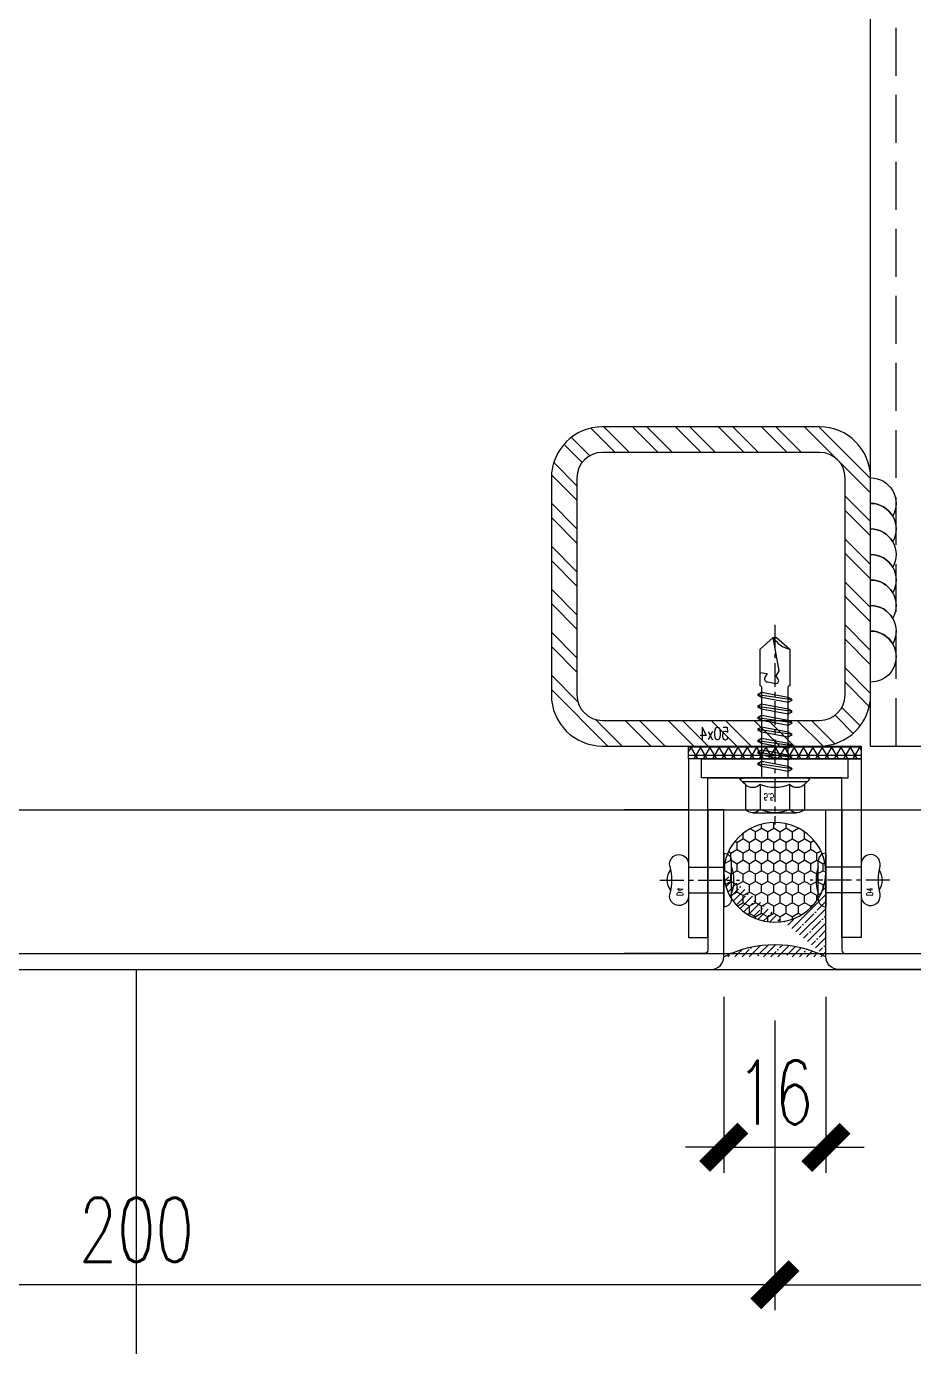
# Model space of a CAD drawing. Extents: x -202236 to 1002404, y -663931 to 1550022.
# Drawn here: x -1298 to -1159.1, y -356922.4 to -356715.6 of the extents above; entities that cross this region are included whole.
import ezdxf
from ezdxf.enums import TextEntityAlignment as Align
from ezdxf.xclip import XClip

# ---------------------------------------------------------------- set-up
doc = ezdxf.new("R2010")
doc.units = 0
for name, pattern in [('CENTER', [2, 1.25, -0.25, 0.25, -0.25]), ('ZN-CENTER', [2, 1.25, -0.25, 0.25, -0.25]), ('ZN-DASH', [0.35, 0.25, -0.1])]:
    doc.linetypes.add(name, pattern=pattern)
for name, color, linetype in [('!ZN1-填充-8', 8, 'Continuous'), ('!ZN3-铝板幕墙-3', 3, 'Continuous'), ('!ZN4-辅助材料-1', 1, 'Continuous'), ('!ZN4-配件-11', 11, 'Continuous'), ('!ZN5-钢材投影-40', 40, 'Continuous'), ('!ZN5-钢材断面-2', 2, 'Continuous'), ('!ZN5-铝材投影-112', 112, 'Continuous'), ('!ZN6-虚线-8', 8, 'ZN-DASH'), ('25mm厚湿贴石材', 35, 'Continuous'), ('A-AXIS-D', 1, 'Continuous'), ('A-HATCH-1', 252, 'Continuous'), ('A-SFCE', 30, 'Continuous'), ('DIM', 173, 'Continuous'), ('Fill', 8, 'Continuous'), ('焊缝', 8, 'Continuous')]:
    doc.layers.add(name, color=color, linetype=linetype)
doc.layers.add('@ZN-型材编号（非打印层）', color=8, linetype='Continuous', plot=False)
doc.layers.add('A-WALL-HATCH', color=8, linetype='Continuous', lineweight=13)
doc.styles.add('DHTEXT-1', font='ROMANS.shx', dxfattribs={"width": 0.7, "bigfont": 'CHINESE.shx'})
doc.dimstyles.new('ZN4', dxfattribs={"dimscale": 4, "dimtxt": 2.5, "dimasz": 1.5, "dimexe": 1, "dimexo": 2, "dimgap": 0.9, "dimtad": 1, "dimdec": 0, "dimdsep": 46, "dimtxsty": 'DHTEXT-1', "dimblk": 'ARCHTICK', "dimcen": 2.5, "dimclrd": 173, "dimclre": 173, "dimclrt": 7, "dimazin": 2, "dimtfac": 1, "dimtix": 1, "dimtmove": 2, "dimatfit": 3, "dimfxl": 0, "dimarcsym": 0})

# ---------------------------------------------------------------- blocks, each defined once
blk = doc.blocks.new('铝板16mm胶缝')
at = {"layer": '!ZN1-填充-8'}
h = blk.add_hatch(dxfattribs=at)
h.set_pattern_fill('HONEY', color=256, scale=0.7, angle=-270, style=0)
h.set_pattern_definition([(90, (10097.31989989708, 185.0232752102251), (-0.9623705000000002, 1.666875), [1.11125, -2.2225]), (210, (10097.31989989708, 185.0232752102251), (-0.9623708449331864, -1.666874800852732), [1.11125, -2.222499999999999]), (150, (10097.31989989708, 185.0232752102251), (-1.924741344933186, 1.991472677892826e-07), [-2.2225, 1.11125])])
edge = h.paths.add_edge_path()
edge.add_ellipse((-8.500000000207365, 14.57041595620103), major_axis=(-7.997393453053519, 3.358849100355043e-11), ratio=0.9747925043838522, start_angle=0, end_angle=360)
h = blk.add_hatch(dxfattribs=at)
h.set_pattern_fill('ANSI35', color=256, scale=0.5, angle=-270, style=0)
h.set_pattern_definition([(135, (0, 0), (-1.122532015133644, -1.122532015133644), []), (135, (0, 1.122532500000005), (-1.122532015133644, -1.122532015133644), [1.984375, -0.396875, 0, -0.396875])])
edge = h.paths.add_edge_path()
edge.add_line((-0.5052130940530333, 1.366215148264018), (-0.5026065471538459, 14.57041595616465))
edge.add_line((-16.50000000016007, 1.366215148336778), (-16.49739345326088, 14.57041595623741))
edge.add_ellipse((-8.500000000207365, 14.57041595620103), major_axis=(-7.997393453053519, 3.358849100355043e-11), ratio=0.9747925043838522, start_angle=0, end_angle=180)
edge.add_arc((-8.499999999414285, -14.44754302653018), 17.72215979008053, 63.16567149166988, 116.8343285139232)
at = {"layer": '!ZN4-辅助材料-1', "ltscale": 0.5}
blk.add_arc((-8.499999999414285, -14.44754302653018), 17.72215979008053, 63.16567149164778, 116.8343285139584, dxfattribs=at)
blk.add_ellipse((-8.500000000207365, 14.57041595620103), major_axis=(-7.997393453053519, 3.358849100355043e-11), ratio=0.9747925043838522, dxfattribs=at)
at = {"layer": 'Defpoints', "ltscale": 0.5}
for p in [(-16.50000000018917, -0.6337848516632221), (-8.500000000280124, -0.6337848516632221), (-0.4999999986393959, -0.6337848516632221)]:
    blk.add_point(p, dxfattribs=at)
blk = doc.blocks.new('*U253')
at = {"ltscale": 10}
for p, q in [((-1.015572715537019, 4.618802355381165), (-4.949999999997999, 4.618802355381165)), ((-0.5504878062047283, -5.115541284646254), (-0.5504878062065472, 5.115530008962667)), ((-0.1698801084603474, 5.480866579516958), (1.167940990853822e-05, 4.83959058622783)), ((0, -4.839613541317005), (0, 4.8396139450431)), ((-5.449999999999818, -3.464101413275086), (-5.449999999999818, 3.464101817001181)), ((-1.015583010001137, 2.309401278621424), (-4.949999999997999, 2.309401278624835)), ((0, 2.084999581674395), (14.28830168384373, 2.085001969002848)), ((1.419619596213958, 2.729999885991237), (2.200602679755074, -2.730000114008757)), ((3.219619596213958, 2.729999881768008), (4.000602679755074, -2.730000118231986)), ((5.019619596213958, 2.729999877544779), (5.800602679755074, -2.730000122455214)), ((6.819619596213958, 2.729999873321551), (7.600602679755074, -2.730000126678443)), ((8.619619596213958, 2.729999869098322), (9.400602679755075, -2.730000130901672)), ((10.41961959621396, 2.729999864875094), (11.20060267975507, -2.7300001351249)), ((12.21961959621396, 2.729999860651865), (13.00060267975507, -2.730000139348129)), ((-1.015583010002956, -2.30940087489533), (-4.94999999999618, -2.30940087489874)), ((14.28834179297628, -2.085001744372565), (0, -2.084999717997933)), ((-1.015583010001137, -4.618801951655071), (-4.949999999999818, -4.618801951654161)), ((-0.1698801084603474, -5.480877855198726), (1.167940990853822e-05, -4.839601861909371))]:
    blk.add_line(p, q, dxfattribs=at)
at = {"color": 0, "linetype": 'ZN-CENTER', "ltscale": 3}
blk.add_line((23.99999999999994, 2.188255855140087e-07), (-7.276562432845615, -1.533137051807418e-07), dxfattribs=at)
at = {"ltscale": 10}
for points in [[(1.828211756127738, -2.085000114008789), (1.047228672586622, 2.084999885991241), (1.419619596213901, 2.729999885991095), (1.792010519841123, 2.084999885991241), (2.57299360338241, -2.085000114008761), (2.200602679755074, -2.730000114008771)], [(3.628211756127738, -2.085000118232018), (2.847228672586622, 2.084999881768012), (3.219619596213901, 2.729999881767866), (3.592010519841123, 2.084999881768012), (4.37299360338241, -2.085000118231989), (4.000602679755074, -2.730000118232)], [(5.428211756127738, -2.085000122455247), (4.647228672586622, 2.084999877544783), (5.019619596213901, 2.729999877544637), (5.392010519841123, 2.084999877544783), (6.17299360338241, -2.085000122455218), (5.800602679755074, -2.730000122455229)], [(7.228211756127738, -2.085000126678475), (6.447228672586622, 2.084999873321555), (6.819619596213901, 2.729999873321409), (7.192010519841123, 2.084999873321555), (7.97299360338241, -2.085000126678447), (7.600602679755074, -2.730000126678457)], [(9.028211756127739, -2.085000130901704), (8.247228672586623, 2.084999869098326), (8.619619596213902, 2.72999986909818), (8.992010519841124, 2.084999869098326), (9.77299360338241, -2.085000130901676), (9.400602679755075, -2.730000130901686)], [(10.82821175612774, -2.085000135124933), (10.04722867258662, 2.084999864875098), (10.4196195962139, 2.729999864874951), (10.79201051984112, 2.084999864875098), (11.57299360338241, -2.085000135124904), (11.20060267975507, -2.730000135124914)], [(12.62821175612774, -2.085000139348161), (11.84722867258662, 2.084999860651869), (12.2196195962139, 2.729999860651723), (12.59201051984112, 2.084999860651869), (13.37299360338241, -2.085000139348133), (13.00060267975507, -2.730000139348143)]]:
    blk.add_lwpolyline(points, close=True, dxfattribs=at)
for points in [[(14.28755614132959, -2.084999790480305, -0.414213562373095), (14.44551068678416, -2.242954335934877), (14.44551068678416, -2.321931608662732), (20.17706341883141, -2.321931608662732), (21.99999672497771, -0.2620664843346907), (21.99999672497771, 0.2620669033741529), (20.1770634188305, 2.321932027703048), (14.44551068678416, 2.321932027703616), (14.44551068678416, 2.242954754974284, -0.414213562373095), (14.28755614132959, 2.085000209519654)], [(16.51287844574838, -2.321931608662732), (16.35611659158181, -1.195959136936376), (15.82661205339483, -1.523970797760166, -0.5304615897786895), (15.03442566961419, -1.169417307181045), (14.81075563571315, 0.0990784896746442, -0.6513157956771675), (15.47433833661651, 0.5440859063701903), (16.0012324895205, 0.2109028390927443), (16.76803563861736, 0.6608451827776259), (21.99999672497771, -0.2620664843346907, -0.2012259957209903), (20.1770634188305, 2.321932027703048)]]:
    blk.add_lwpolyline(points, format="xyb", dxfattribs=at)
for centre, radius, start, end in [((-3.866666666665878, 3.464101817001181), 1.583333333333237, 133.1735511071865, 226.8264488928781), ((0.06775032333098352, 3.464101817001181), 1.583333333333237, 133.1735511071865, 226.8264488928781), ((7.477939400387186, -2.867559875829768), 11.3218976996017, 132.4921501626091, 138.6063620026382), ((0.1333333333341216, 2.018612281773358e-07), 5.583333333333248, 155.5673023206315, 204.4326976793683), ((4.067750323330984, 2.018612281773358e-07), 5.583333333333248, 155.5673023206315, 204.4326976793683), ((-3.866666666665878, -3.464101413275086), 1.583333333333237, 133.1735511071865, 226.8264488927399), ((0.06775032333098352, -3.464101413275086), 1.583333333333237, 133.1735511071865, 226.8264488927399), ((7.477939400387186, 2.867548600148227), 11.3218976996017, 221.3935592101043, 227.5078498373909)]:
    blk.add_arc(centre, radius, start, end, dxfattribs=at)
at = {"layer": 'Defpoints', "color": 0, "ltscale": 10, "style": 'DHTEXT-1', "width": 0.7}
blk.add_text('5.5', height=1, rotation=90, dxfattribs=at).set_placement((-2.461643067588102, -0.9299515093815011), align=Align.CENTER)
blk = doc.blocks.new('铝板连接件1(新规)')
at = {"layer": '!ZN1-填充-8'}
h = blk.add_hatch(dxfattribs=at)
h.set_pattern_fill('NET3', color=256, scale=0.4, angle=180, style=0)
h.set_pattern_definition([(179.9999999999999, (18968.5970618126, 39999.08912065818), (-9.724564495274452e-16, -1.27), []), (239.9999999999999, (18968.5970618126, 39999.08912065818), (1.099852262806237, -0.6350000000000011), []), (299.9999999999999, (18968.5970618126, 39999.08912065818), (1.099852262806238, 0.6349999999999989), [])])
h.paths.add_polyline_path([(-13.49999960709829, 1.999950581193843), (-13.49999960709829, -4.941880615660921e-05), (13.50000039290171, -4.941880615660921e-05), (13.50000039290171, 1.999950581193843)])
at = {"layer": '!ZN4-辅助材料-1', "ltscale": 5}
blk.add_lwpolyline([(-13.49999960709829, 1.999950581193843), (-13.49999960709829, -4.941880615660921e-05), (13.50000039290171, -4.941880615660921e-05), (13.50000039290171, 1.999950581193843)], close=True, dxfattribs=at)
at = {"layer": '!ZN5-铝材投影-112'}
for points in [[(11.50000039217412, 1.999950581193843), (-13.49999960709829, 1.999950581193843), (-13.49999960709829, 29.99995058118657), (-10.49999960709829, 29.99995058118657), (-10.4999996056431, 4.999950581193843), (11.50000039362931, 4.999950581193843)], [(-11.49999960343848, 1.999950581193843), (13.50000039583392, 1.999950581193843), (13.50000039583392, 29.99995058118657), (10.50000039583392, 29.99995058118657), (10.50000039437873, 4.999950581193843), (-11.49999960489367, 4.999950581193843)]]:
    blk.add_lwpolyline(points, close=True, dxfattribs=at)
at = {"layer": '!ZN4-配件-11', "color": 1, "rotation": 270}
blk.add_blockref('*U253', (-5.816109478473663e-06, 4.999950581179291), dxfattribs=at)
blk = doc.blocks.new('*U196')
at = {"linetype": 'ByBlock', "lineweight": -2, "ltscale": 10}
for p, q in [((0, 4.200000000000099), (0, -4.199999999999992)), ((-1.19999999999709, -2.999999999995627), (-1.19999999999709, 2.999999999995733)), ((5.50000000054162, 2.500000000000053), (5.50000000054162, -2.499999999999947)), ((5.50000000054162, 2.000000000000053), (0, 2.000000000000053)), ((5.50000000054162, -1.999999999999947), (0, -1.999999999999947))]:
    blk.add_line(p, q, dxfattribs=at)
at = {"color": 0, "linetype": 'CENTER', "ltscale": 3}
blk.add_line((10.0124521631674, 5.329070518200751e-14), (-2.451370260241674, 5.329070518200751e-14), dxfattribs=at)
at = {"linetype": 'ByBlock', "lineweight": -2, "ltscale": 10}
for centre, radius, start, end in [((0, 2.999999999995733), 1.2, 90, 180), ((7.00000000054162, 2.500000000000053), 1.5, 348.4480414647314, 180), ((16.16515139045397, 5.329070518200751e-14), 8, 164.3308475018224, 195.6691524981776), ((4.415117063422031, -3.584688101909705e-12), 5.96066603962293, 160.3950489643864, 199.6049510356135), ((6.186535024229231, -0.0009536892320660684), 2.672094166157843, 323.2266208412516, 36.78433105121244), ((0, -2.999999999995627), 1.2, 180, 270), ((7.00000000054162, -2.499999999999947), 1.5, 180, 11.5519585352685)]:
    blk.add_arc(centre, radius, start, end, dxfattribs=at)
at = {"layer": 'Defpoints', "color": 0, "ltscale": 10, "style": 'DHTEXT-1', "width": 0.7}
blk.add_text('D4', height=1, rotation=90, dxfattribs=at).set_placement((7.370543652128534, -1.846676056511448), align=Align.CENTER)
blk = doc.blocks.new('*U363')
at = {"layer": '!ZN3-铝板幕墙-3'}
for p, q in [((-13.5, -5.000049419315474), (-54.34016677399023, -5.000049419315474)), ((13.5, -5.000049419315474), (23.64613651806468, -5.000049419329262))]:
    blk.add_line(p, q, dxfattribs=at)
for points in [[(-54.34016677399023, -30.0000494193082), (-9.999999998515705, -30.00004941932275, 0.4142135623731721), (-7.999999998515705, -28.00004941932275), (-7.999999998515705, -5.000049419315474), (-10.4999999985157, -5.000049419315474), (-10.4999999985157, -27.00004941920633, -0.4142135623730951), (-10.9999999985157, -27.50004941920633), (-54.34016677399023, -27.50004941920633)], [(23.64613651806468, -30.00004941932199), (9.999999998515705, -30.00004941932275, -0.4142135623731721), (7.999999998515705, -28.00004941932275), (7.999999998515705, -5.000049419315474), (10.4999999985157, -5.000049419315474), (10.4999999985157, -27.00004941920633, 0.4142135623730951), (10.9999999985157, -27.50004941920633), (23.64613651806468, -27.50004941922012)]]:
    blk.add_lwpolyline(points, format="xyb", dxfattribs=at)
at = {"layer": '!ZN4-辅助材料-1'}
blk.add_blockref('铝板16mm胶缝', (8.499999998748535, -29.36626456765953), dxfattribs=at)
at = {"layer": '!ZN4-配件-11', "rotation": 180}
blk.add_blockref('铝板连接件1(新规)', (3.929089871235192e-07, 4.999950581193843), dxfattribs=at)
at = {"layer": '!ZN4-配件-11', "color": 1, "xscale": -1}
blk.add_blockref('*U196', (-8.000000001935405, -16.00004941931553), dxfattribs=at)
at = {"layer": '!ZN4-配件-11', "color": 1}
blk.add_blockref('*U196', (7.999999998952262, -16.00004941931553), dxfattribs=at)
blk = doc.blocks.new('方管钢50x4')
at = {"layer": 'Fill'}
h = blk.add_hatch(dxfattribs=at)
h.set_pattern_fill('ANSI32', color=8, scale=0.5, style=0)
h.set_pattern_definition([(45, (-2819.744272670329, -883.7318041504182), (-3.367596045400933, 3.367596045400933), []), (45, (-2817.499207670329, -883.7318041504182), (-3.367596045400933, 3.367596045400933), [])])
edge = h.paths.add_edge_path(flags=16)
edge.add_line((-17, 21.00000000000011), (17, 21))
edge.add_arc((17, 17), 4, 0, 90, ccw=False)
edge.add_line((21, 17), (21, -16.99999999999977))
edge.add_arc((17, -16.99999999999977), 4, 270, 360, ccw=False)
edge.add_line((17, -20.99999999999977), (-17, -20.99999999999989))
edge.add_arc((-17, -16.99999999999989), 4, 180, 270, ccw=False)
edge.add_line((-21, -16.99999999999989), (-21, 17.00000000000011))
edge.add_arc((-17, 17.00000000000011), 4, 90, 180, ccw=False)
edge = h.paths.add_edge_path()
edge.add_line((-17, 25.00000000000011), (17, 25))
edge.add_arc((17, 17), 8, 0, 90, ccw=False)
edge.add_line((25, 17), (25, -16.99999999999977))
edge.add_arc((17, -16.99999999999977), 8, 270, 360, ccw=False)
edge.add_line((17, -24.99999999999977), (-17, -24.99999999999989))
edge.add_arc((-17, -16.99999999999989), 8, 180, 270, ccw=False)
edge.add_line((-25, -16.99999999999989), (-25, 17.00000000000011))
edge.add_arc((-17, 17.00000000000011), 8, 90, 180, ccw=False)
for points in [[(-17, 25.00000000000011), (17, 25, -0.4142135623730951), (25, 17), (25, -16.99999999999977, -0.4142135623730951), (17, -24.99999999999977), (-17, -24.99999999999989, -0.4142135623730951), (-25, -16.99999999999989), (-25, 17.00000000000011, -0.4142135623730951)], [(-17, 21.00000000000011), (17, 21, -0.414213562373095), (21, 17), (21, -16.99999999999977, -0.414213562373095), (17, -20.99999999999977), (-17, -20.99999999999989, -0.4142135623730961), (-21, -16.99999999999989), (-21, 17.00000000000011, -0.414213562373095)]]:
    blk.add_lwpolyline(points, format="xyb", close=True)
at = {"layer": '@ZN-型材编号（非打印层）', "style": 'DHTEXT-1', "width": 0.7}
blk.add_text('50x4', height=2, dxfattribs=at).set_placement((-0.5126066602133506, -23.03511422043846), align=Align.MIDDLE_CENTER)
blk = doc.blocks.new('*U199')
at = {"layer": '!ZN5-钢材断面-2'}
blk.add_blockref('方管钢50x4', (-5.684341886080801e-14, -1.70530256582424e-13), dxfattribs=at)
blk = doc.blocks.new('20250913154704')
at = {"layer": '!ZN3-铝板幕墙-3'}
for points in [[(15.99999999994179, -624.9999980534776), (275.0000001545995, -624.9999980528955), (275.000000154585, 168.8964842543355), (-275.0000075320859, 47.79388005513465)], [(20.07548214122653, -647.4999980534776), (280.6647508681344, -647.4999980528955)], [(17.99977330547699, -649.9999980534776), (280.0000001546141, -649.9999980528955)]]:
    blk.add_lwpolyline(points, dxfattribs=at)
at = {"layer": '!ZN5-钢材投影-40', "ltscale": 800}
for q in [(215.000000154163, 94.24804179923376), (265.0000001546141, -614.9999487988534)]:
    blk.add_line((215.0000001546141, -614.9999487988534), q, dxfattribs=at)
at = {"layer": '!ZN6-虚线-8', "ltscale": 30}
blk.add_line((219.0000001546141, -614.9999487988534), (219.000000154163, 95.34897454932798), dxfattribs=at)
at = {"layer": '焊缝', "ltscale": 800}
blk.add_lwpolyline([(215.000000154585, -572.9999487989116, -0.5773502691896255), (218.4641017697286, -578.9999487989116, 0.2679491924311229), (215.000000154585, -576.9999487989116, -0.5773502691896255), (218.4641017697286, -582.9999487989116, 0.2679491924311229), (215.000000154585, -580.9999487989116, -0.5773502691896255), (218.4641017697286, -586.9999487989116, 0.2679491924311229), (215.000000154585, -584.9999487989116, -0.5773502691896255), (218.4641017697286, -590.9999487989116, 0.2679491924311229), (215.000000154585, -588.9999487989116, -0.5773502691896255), (218.4641017697286, -594.9999487989116, 0.2679491924311229), (215.000000154585, -592.9999487989116, -0.5773502691896255), (218.4641017697286, -598.9999487989116, 0.2679491924311229), (215.000000154585, -596.9999487989116, -0.9999999999999999), (215.000000154585, -604.9999487989116, -0.9999999999999999)], format="xyb", dxfattribs=at)
at = {"layer": '!ZN4-配件-11', "xscale": -1}
blk.add_blockref('*U199', (190.000000154585, -589.9999487989116), dxfattribs=at)
at = {"xscale": -1}
blk.add_blockref('*U363', (200.0000001530861, -619.9999486366869), dxfattribs=at)
blk = doc.blocks.new('20250913160636')
at = {"layer": '25mm厚湿贴石材'}
blk.add_lwpolyline([(5000.000000013039, -2320.000001324108), (5000.000000013039, -1269.999999712687)], dxfattribs=at)
at = {"layer": '!ZN6-虚线-8', "ltscale": 800}
blk.add_blockref('20250913154704', (4899.999999858439, -620.0000016603153), dxfattribs=at)
blk = doc.blocks.new('_ArchTick')
at = {"color": 0, "linetype": 'ByBlock', "const_width": 0.4}
blk.add_lwpolyline([(-0.5, -0.5), (0.5, 0.5)], dxfattribs=at)
blk = doc.blocks.new('*D598')
at = {"layer": 'Defpoints', "color": 0, "ltscale": 40, "transparency": 16777216}
for p in [(-1180.814480657995, -356863.3251168026), (-1080.814480657995, -356863.3251168026), (-1080.814480657995, -356912.7156556807)]:
    blk.add_point(p, dxfattribs=at)
at = {"layer": 'DIM', "color": 173, "linetype": 'ByBlock', "lineweight": -2, "ltscale": 40, "transparency": 16777216}
for p, q in [((-1180.814480657995, -356871.3251168026), (-1180.814480657995, -356916.7156556807)), ((-1080.814480657995, -356871.3251168026), (-1080.814480657995, -356916.7156556807)), ((-1180.814480657995, -356912.7156556807), (-1080.814480657995, -356912.7156556807))]:
    blk.add_line(p, q, dxfattribs=at)
at = {"layer": 'DIM', "color": 173, "lineweight": -2, "ltscale": 40, "transparency": 16777216, "xscale": 6, "yscale": 6, "zscale": 6, "rotation": 180}
blk.add_blockref('_ArchTick', (-1180.814480657995, -356912.7156556807), dxfattribs=at)
at = {"layer": 'DIM', "color": 173, "lineweight": -2, "ltscale": 40, "transparency": 16777216, "xscale": 6, "yscale": 6, "zscale": 6}
blk.add_blockref('_ArchTick', (-1080.814480657995, -356912.7156556807), dxfattribs=at)
at = {"layer": 'DIM', "color": 7, "ltscale": 40, "transparency": 16777216, "insert": (-1130.814480657995, -356904.1156556808), "char_height": 10, "attachment_point": 5, "style": 'DHTEXT-1'}
blk.add_mtext('100', dxfattribs=at)
blk = doc.blocks.new('*D599')
at = {"layer": 'Defpoints', "color": 0, "ltscale": 40, "transparency": 16777216}
for p in [(-1380.814480812609, -356863.3251168026), (-1180.814480657995, -356863.3251168026), (-1380.814480812609, -356912.7156556807)]:
    blk.add_point(p, dxfattribs=at)
at = {"layer": 'DIM', "color": 173, "linetype": 'ByBlock', "lineweight": -2, "ltscale": 40, "transparency": 16777216}
for p, q in [((-1380.814480812609, -356871.3251168026), (-1380.814480812609, -356916.7156556807)), ((-1180.814480657995, -356871.3251168026), (-1180.814480657995, -356916.7156556807)), ((-1180.814480657995, -356912.7156556807), (-1380.814480812609, -356912.7156556807))]:
    blk.add_line(p, q, dxfattribs=at)
at = {"layer": 'DIM', "color": 173, "lineweight": -2, "ltscale": 40, "transparency": 16777216, "xscale": 6, "yscale": 6, "zscale": 6, "rotation": 180}
blk.add_blockref('_ArchTick', (-1380.814480812609, -356912.7156556807), dxfattribs=at)
at = {"layer": 'DIM', "color": 173, "lineweight": -2, "ltscale": 40, "transparency": 16777216, "xscale": 6, "yscale": 6, "zscale": 6}
blk.add_blockref('_ArchTick', (-1180.814480657995, -356912.7156556807), dxfattribs=at)
at = {"layer": 'DIM', "color": 7, "ltscale": 40, "transparency": 16777216, "insert": (-1280.814480735302, -356904.1156556808), "char_height": 10, "attachment_point": 5, "style": 'DHTEXT-1'}
blk.add_mtext('200', dxfattribs=at)
blk = doc.blocks.new('*D627')
at = {"layer": 'Defpoints', "color": 0, "ltscale": 40, "transparency": 16777216}
for p in [(-1188.814480658039, -356859.602684062), (-1172.814480661007, -356859.602684062), (-1172.814480661007, -356891.1918493863)]:
    blk.add_point(p, dxfattribs=at)
at = {"layer": 'DIM', "color": 173, "linetype": 'ByBlock', "lineweight": -2, "ltscale": 40, "transparency": 16777216}
for p, q in [((-1188.814480658039, -356867.602684062), (-1188.814480658039, -356895.1918493863)), ((-1172.814480661007, -356867.602684062), (-1172.814480661007, -356895.1918493863)), ((-1188.814480658039, -356891.1918493863), (-1194.814480658039, -356891.1918493863)), ((-1188.814480658039, -356891.1918493863), (-1172.814480661007, -356891.1918493863)), ((-1172.814480661007, -356891.1918493863), (-1166.814480661007, -356891.1918493863))]:
    blk.add_line(p, q, dxfattribs=at)
at = {"layer": 'DIM', "color": 173, "lineweight": -2, "ltscale": 40, "transparency": 16777216, "xscale": 6, "yscale": 6, "zscale": 6}
blk.add_blockref('_ArchTick', (-1188.814480658039, -356891.1918493863), dxfattribs=at)
at = {"layer": 'DIM', "color": 173, "lineweight": -2, "ltscale": 40, "transparency": 16777216, "xscale": 6, "yscale": 6, "zscale": 6, "rotation": 180}
blk.add_blockref('_ArchTick', (-1172.814480661007, -356891.1918493863), dxfattribs=at)
at = {"layer": 'DIM', "color": 7, "ltscale": 40, "transparency": 16777216, "insert": (-1180.814480659523, -356882.5918493863), "char_height": 10, "attachment_point": 5, "style": 'DHTEXT-1'}
blk.add_mtext('16', dxfattribs=at)
blk = doc.blocks.new('20250913160558')
at = {"layer": 'A-HATCH-1'}
h = blk.add_hatch(dxfattribs=at)
h.set_pattern_fill('砂石碎砖', color=8, scale=10)
h.set_pattern_definition([(49.99999999999999, (-40599805973.27579, -3386006410), (71.72601810686645, -6.275213369701991), [7.5, -82.5]), (355, (-40599805973.27579, -3386006410), (-13.8751326639637, 75.21921330899217), [6, -66]), (100.4514, (-40599805967.29862, -3386006410.522934), (57.85093817140216, 68.94395420609536), [6.374019000000001, -70.114211]), (46.18420000000001, (-40599805973.27579, -3386006390), (106.724104285309, -16.55190087902807), [11.25, -123.75]), (96.6356, (-40599805964.38211, -3386006391.379331), (93.46627015754987, 97.41178704382244), [9.561028799999999, -105.1713]), (351.1842, (-40599805973.27579, -3386006390), (93.46619451336272, 97.41186009253246), [9, -99]), (21, (-40599805963.27579, -3386006395), (59.69070514017258, -40.2618888798178), [7.5, -82.5]), (326.0000000000001, (-40599805963.27579, -3386006395), (24.33153377248448, 72.51500411325027), [6, -66]), (71.4514, (-40599805958.30157, -3386006398.355161), (84.02226285814899, 32.25304967099524), [6.374019000000001, -70.114211])])
h.paths.add_polyline_path([(4149.999992370605, -5270.000000238419), (9449.999992370605, -5269.999999761581), (9449.999992369208, -5305.000000122935), (4149.999992369208, -5305.000000122935)])
h.paths.add_polyline_path([(100, -5270), (3849.999992370605, -5270), (3849.99999236688, -5305.000000365078), (99.99999999627471, -5305.000000365078)])
at = {"layer": 'A-WALL-HATCH'}
h = blk.add_hatch(dxfattribs=at)
h.set_pattern_fill('夯实土壤', color=256, scale=40)
h.set_pattern_definition([(45, (-40599805926.07579, -3386006360), (-158.9576044107359, 158.9576044107359), []), (45, (-40599805842.07579, -3386006360), (-158.9576044107359, 158.9576044107359), []), (45, (-40599805758.07579, -3386006360), (-158.9576044107359, 158.9576044107359), []), (135, (-40599805926.07579, -3386006360), (-158.9576044107359, -158.9576044107359), [106, -118.8]), (135, (-40599805884.07579, -3386006318), (-158.9576044107359, -158.9576044107359), [106, -118.8]), (135, (-40599805842.07579, -3386006276), (-158.9576044107359, -158.9576044107359), [106, -118.8])])
h.paths.add_polyline_path([(9549.999992370605, -5230), (10120.8178763336, -5230), (10149.99999248836, -5130), (11173.27579498291, -5130), (11173.27579498291, -5750), (9549.999992370605, -5750)])
h.paths.add_polyline_path([(4199.999992369208, -5305.00000012666), (9249.999992369208, -5305.00000012666), (9249.999992370605, -5590), (9249.999992370605, -5750), (4199.999992370605, -5750)])
h.paths.add_polyline_path([(51.22540283063427, -5305.000000365078), (3899.999992369208, -5305.000000365078), (3899.999992370605, -5750), (51.22540283203125, -5750)])
h.paths.add_polyline_path([(-4220, -5130), (-248.7745971679688, -5130), (-248.7745971679688, -5750), (-4220, -5750)])
at = {"layer": 'A-SFCE', "color": 8}
blk.add_line((9249.999992370605, -5305), (-250.0000076293945, -5305.000000476837), dxfattribs=at)

msp = doc.modelspace()

# ---------------------------------------------------------------- block references
at = {"layer": 'A-AXIS-D', "ltscale": 800}
ref = msp.add_blockref('20250913160558', (-3288.629774428919, -351411.688030264), dxfattribs=at)
XClip(ref).set_block_clipping_path([(8878.322141909215, -5852.61531853932), (11166.936262254589, -3030.5628667940036)])
ref = msp.add_blockref('20250913160636', (-6280.814480671048, -355593.3251170863), dxfattribs=at)
XClip(ref).set_block_clipping_path([(4317.25340373299, -1640.9225506667863), (5312.663031537901, -368.89859937375877)])

# ---------------------------------------------------------------- next in the draw order: dimensions: what is measured, and where the dimension line sits
at = {"layer": 'DIM', "ltscale": 40}
for base, p1, p2, picture, middle in [((-1172.814480661007, -356891.1918493863), (-1188.814480658039, -356859.602684062), (-1172.814480661007, -356859.602684062), '*D627', (-1180.814480659523, -356882.5918493863)), ((-1380.814480812609, -356912.7156556807), (-1180.814480657995, -356863.3251168026), (-1380.814480812609, -356863.3251168026), '*D599', (-1280.814480735302, -356904.1156556808)), ((-1080.814480657995, -356912.7156556807), (-1180.814480657995, -356863.3251168026), (-1080.814480657995, -356863.3251168026), '*D598', (-1130.814480657995, -356904.1156556808))]:
    dim = msp.add_linear_dim(base=base, p1=p1, p2=p2, dimstyle='ZN4', dxfattribs=at)
    dim.commit()
    dim.dimension.update_dxf_attribs({"geometry": picture, "text_midpoint": middle})

doc.saveas('drawing.dxf')
